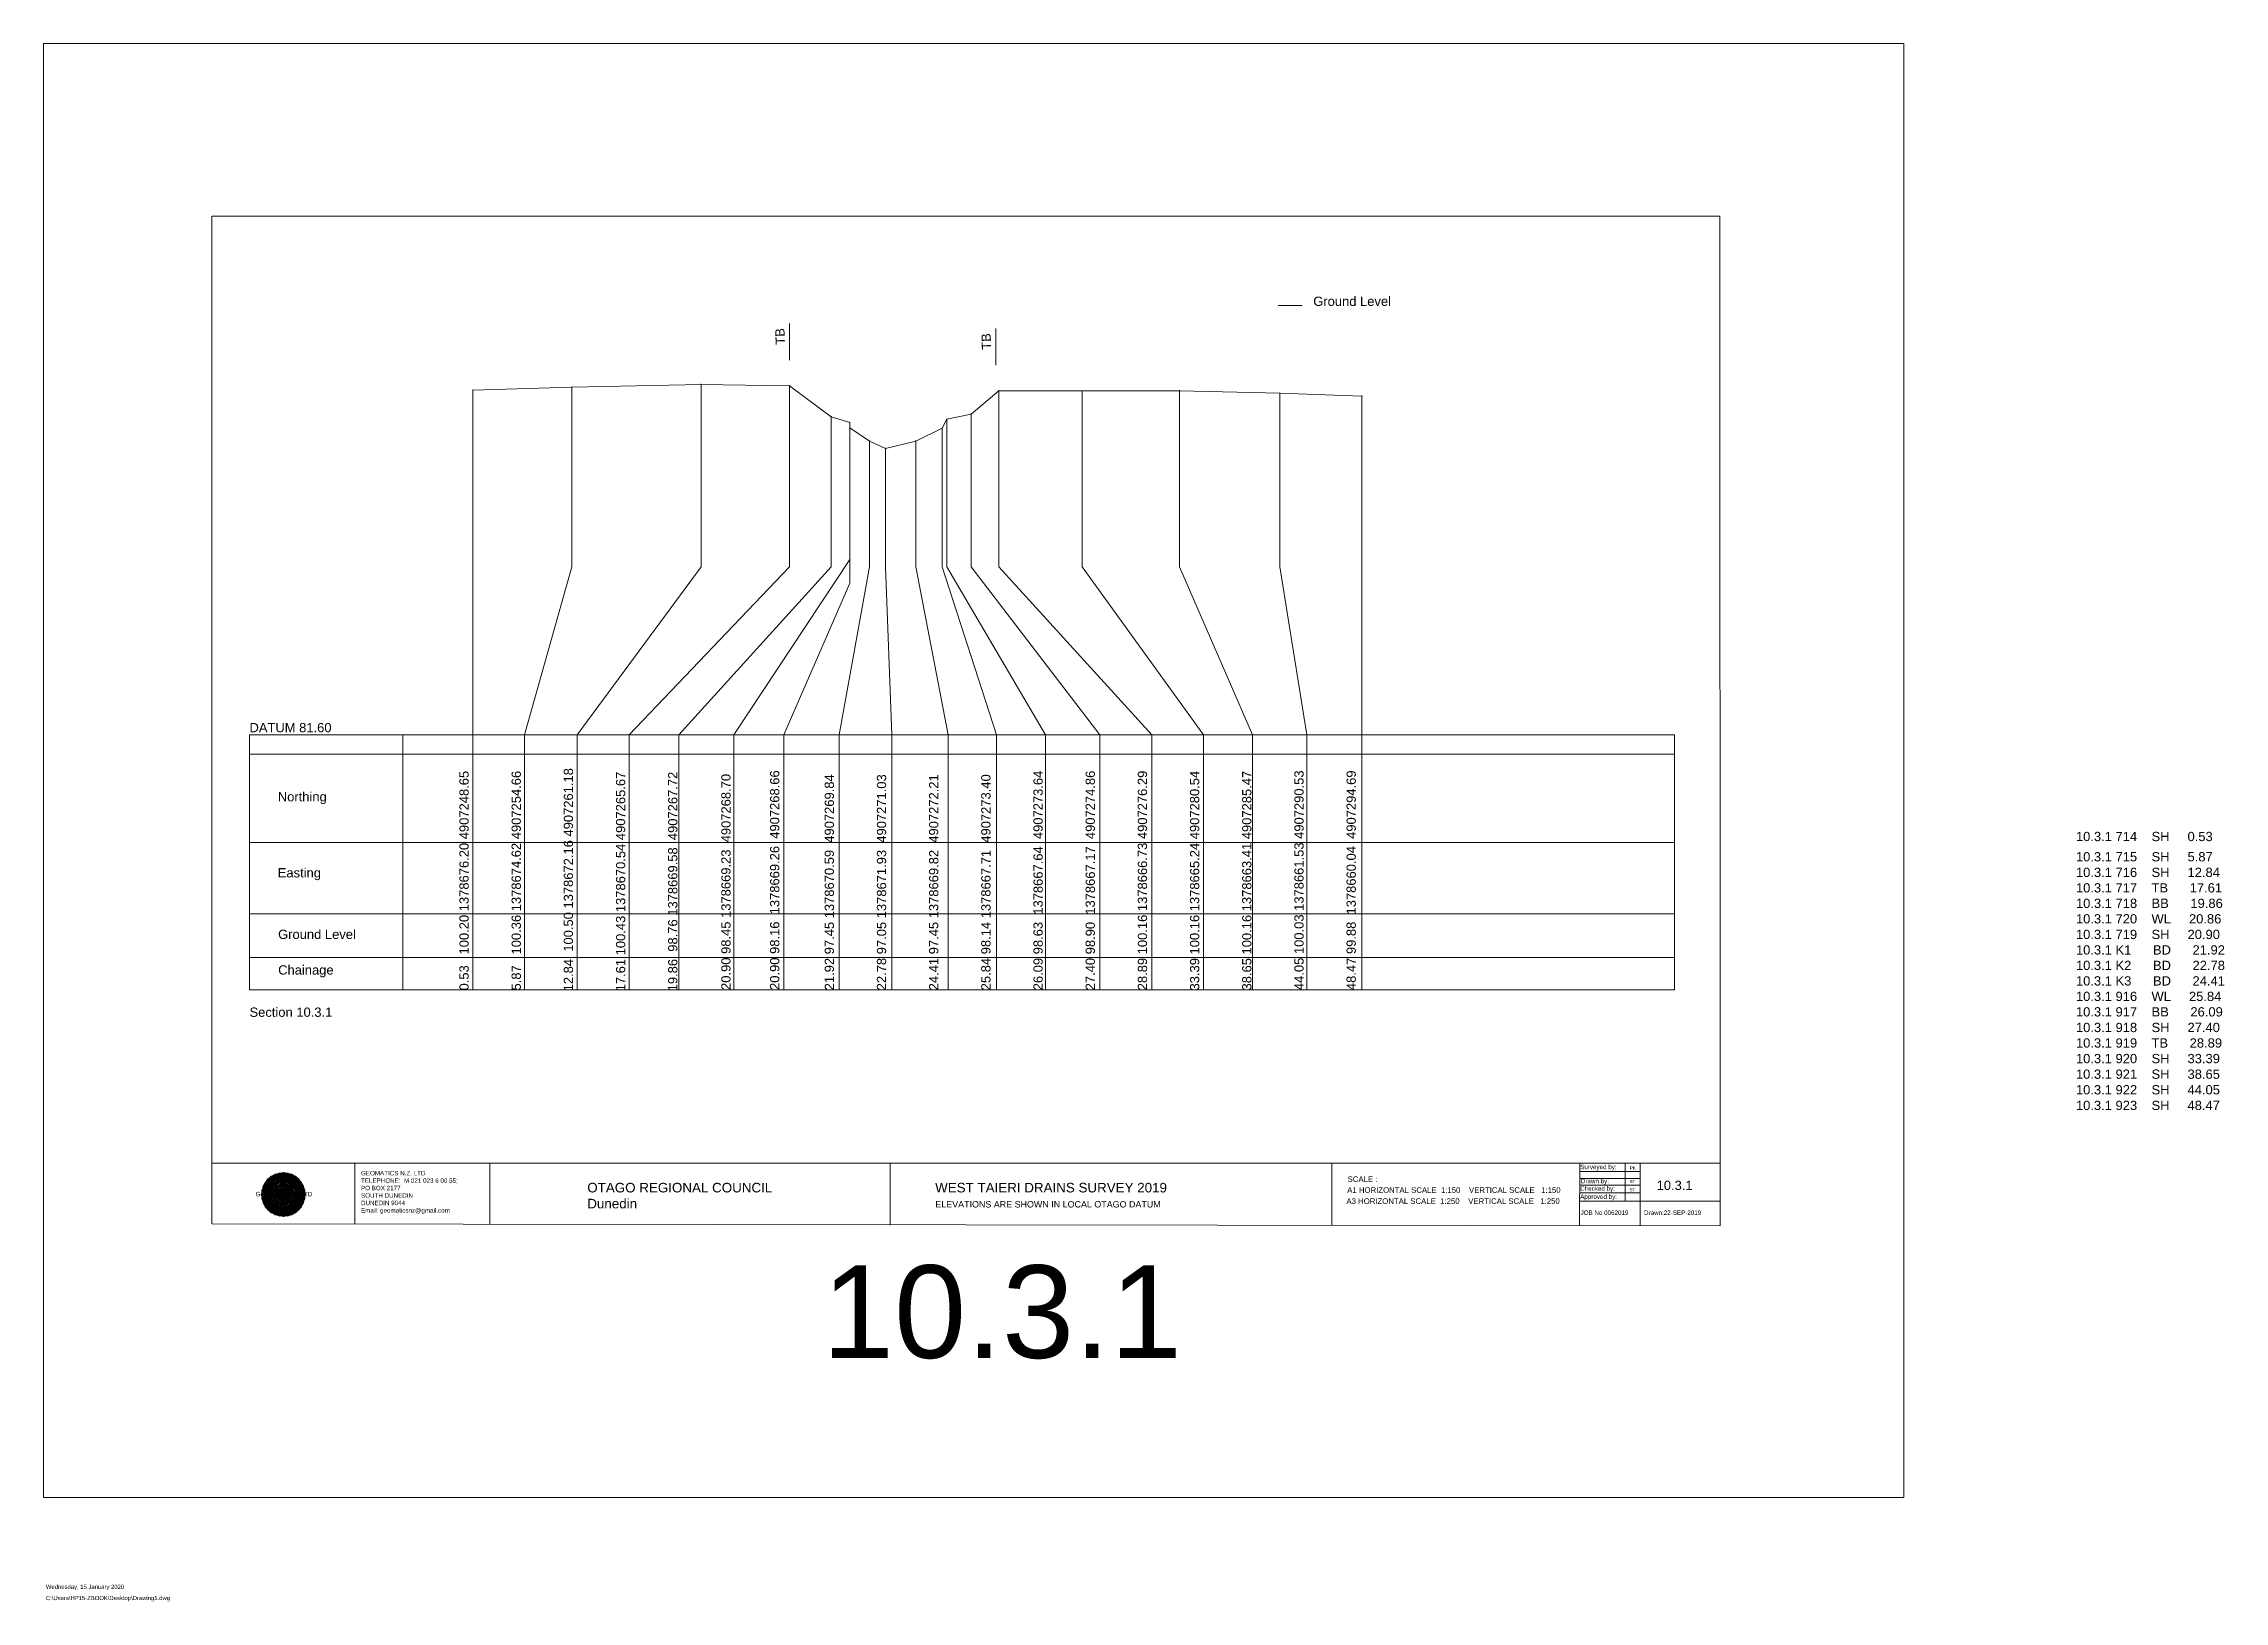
# Model space of a CAD drawing. Header units: inches. Extents: x 428316 to 4757370, y 1915572 to 4495746.
# Drawn here: x 428316 to 545927, y 1915572 to 1999594 of the extents above; entities outside this region: 2.
import ezdxf

# ---------------------------------------------------------------- set-up
doc = ezdxf.new("R2010")
doc.units = ezdxf.units.IN
doc.header["$MEASUREMENT"] = 0
doc.layers.add('geo', color=7, linetype='Continuous')
doc.layers.add('scratch', color=210, linetype='Continuous')
doc.styles.get("Standard").update_dxf_attribs({"font": 'arial.ttf'})

# ---------------------------------------------------------------- blocks, each defined once
blk = doc.blocks.new('Geomatics_Circle_SPT')
at = {"layer": 'geo', "color": 2, "linetype": 'Continuous', "lineweight": 0}
for p, q in [((0, 25.2), (-25.2, 0)), ((25.2, 0), (0, 25.2)), ((-24.7, 4.9), (-4.9, 24.7)), ((-24.7, -4.9), (4.9, 24.7)), ((4.9, -24.7), (-24.7, 4.9)), ((-24.7, 0), (0, -24.7)), ((-9.7, 23.3), (-23.3, 9.6)), ((9.7, 23.3), (-23.3, -9.7)), ((-23.3, 9.7), (9.7, -23.3)), ((-21, 14), (-14, 21)), ((-21, -14), (14, 21)), ((14, -21), (-21, 14)), ((0, 0), (-17.8, 17.8)), ((0, 0), (-17.8, -17.8)), ((-14, 21), (21, -14)), ((21, 14), (-14, -21)), ((23.3, -9.7), (-9.7, 23.3)), ((-9.7, -23.3), (23.3, 9.7)), ((-4.9, 24.7), (24.7, -4.9)), ((24.7, 4.9), (-4.9, -24.7)), ((0, 0), (17.8, 17.8)), ((0, 0), (17.8, -17.8)), ((0, -24.8), (25.2, 0)), ((4.9, 24.7), (24.7, 4.9)), ((23.3, 9.7), (9.7, 23.3)), ((14, 21), (21, 14)), ((17.8, 18.1), (17.8, 18.1)), ((-4.9, -24.7), (-24.7, -4.9)), ((-23.3, -9.7), (-9.7, -23.3)), ((-14, -21), (-21, -14)), ((-17.8, -17.8), (-17.8, -17.8)), ((24.7, -4.9), (4.9, -24.7)), ((4.9, -24.7), (4.9, -24.7)), ((9.7, -23.3), (23.3, -9.7)), ((21, -14), (14, -21)), ((18.1, -17.8), (18.1, -17.8))]:
    blk.add_line(p, q, dxfattribs=at)
at = {"layer": 'geo', "color": 1, "linetype": 'Continuous', "lineweight": 0}
for p, q in [((-23.3, 9.7), (0, 25.2)), ((-23.3, -9.6), (0, 25.2)), ((-9.7, 23.3), (0, 25.2)), ((-9.7, -23.3), (0, 25.2)), ((0, 25.2), (9.7, -23.3)), ((0, 25.2), (23.3, -9.7)), ((0, 25.2), (23.3, 9.7)), ((0, 25.2), (9.7, 23.3)), ((-25.2, 0), (9.7, 23.3)), ((-25.2, 0), (-9.6, 23.3)), ((-25.2, 0), (23.3, 9.7)), ((-25.2, 0), (-23.3, 9.7)), ((-23.3, -9.7), (-25.2, 0)), ((-9.6, -23.3), (-25.2, 0)), ((9.7, -23.3), (-25.2, 0)), ((-4.9, 24.8), (-24.7, -4.9)), ((4.9, 24.7), (-24.7, 4.9)), ((14, 21), (-24.7, -4.9)), ((-14, 21), (-24.7, 4.9)), ((21, 14), (-24.7, 4.9)), ((-21, 14), (-24.7, -4.9)), ((0, 0), (-24.7, 4.9)), ((-24.7, 4.9), (-21, -14)), ((-24.7, 4.9), (-4.9, -24.7)), ((-24.7, 4.9), (14, -21)), ((-24.7, 4.9), (-24.7, 4.9)), ((0, 0), (-24.7, -4.9)), ((-23.3, -9.6), (17.8, 17.8)), ((-23.3, 9.7), (-17.8, 17.9)), ((-23.3, -9.6), (-17.8, 17.9)), ((-23.3, 9.7), (17.8, 17.8)), ((-17.8, -17.8), (-23.3, 9.7)), ((0, -25.2), (-23.3, 9.7)), ((-23.3, 9.7), (17.8, -17.8)), ((-23.3, 9.7), (25.2, 0)), ((-23.3, 9.4), (-23.3, 9.4)), ((-23.3, -9.7), (25.2, 0)), ((4.9, 24.8), (-21, -14)), ((-4.9, 24.7), (-21, 14)), ((14, 21), (-21, 14)), ((-14, 21), (-21, -14)), ((0, 0), (-21, 14)), ((-21, 14), (-14, -21)), ((-21, 14), (4.9, -24.7)), ((-21, 14), (-21, 14)), ((24.7, 4.9), (-21, 14)), ((0, 0), (-21, -14)), ((-17.9, 17.6), (-17.9, 17.6)), ((-17.8, 17.8), (9.7, 23.3)), ((-17.8, 17.8), (-9.6, 23.3)), ((-17.8, -17.8), (9.7, 23.3)), ((-17.8, -17.8), (-9.7, 23.3)), ((-9.7, -23.3), (-17.8, 17.8)), ((-17.8, 17.8), (9.7, -23.3)), ((-17.8, 17.8), (23.3, -9.6)), ((-17.8, 17.8), (23.3, 9.7)), ((-17.8, -17.8), (23.3, 9.7)), ((4.9, 24.7), (-14, 21)), ((-4.9, 24.7), (-14, -20.9)), ((0, 0), (-14, 21)), ((-14, 21), (-4.9, -24.7)), ((-14, 21), (-14, 21)), ((24.7, -4.9), (-14, 21)), ((21, 14), (-14, 21)), ((-14, -21), (24.7, 4.9)), ((0, 0), (-14, -21)), ((-9.8, 23.1), (-9.8, 23.1)), ((-9.7, 23.3), (0, -25.2)), ((-9.6, 23.3), (17.8, -17.8)), ((-9.6, 23.3), (25.2, 0)), ((-9.6, 23.3), (17.8, 17.8)), ((-9.6, -23.3), (17.8, 17.9)), ((25.2, 0), (-9.6, -23.3)), ((0, 0), (-4.9, 24.7)), ((-4.9, 24.7), (-4.9, 24.7)), ((21, -14), (-4.9, 24.7)), ((24.8, 4.9), (-4.9, 24.7)), ((14, 21), (-4.9, 24.7)), ((-4.9, -24.7), (21, 14)), ((0, 0), (-4.9, -24.7)), ((-0.2, 25.1), (-0.2, 25.1)), ((0, 0), (4.9, 24.7)), ((0, -25.2), (9.7, 23.3)), ((0, 0), (14, 21)), ((0, 0), (21, 14)), ((23.3, 9.7), (0, -25.2)), ((0, 0), (24.8, 4.9)), ((0, 0), (4.9, -24.7)), ((0, 0), (14, -21)), ((0, 0), (21, -14)), ((0, 0), (24.8, -4.9)), ((21, 14), (4.9, 24.8)), ((14, -21), (4.9, 24.7)), ((24.7, -4.9), (4.9, 24.7)), ((4.9, 24.7), (4.9, 24.7)), ((4.9, -24.7), (14, 21)), ((4.9, -24.7), (24.7, 4.9)), ((9.4, 23.3), (9.4, 23.3)), ((9.7, 23.3), (17.8, -17.8)), ((9.7, 23.3), (25.2, 0)), ((9.7, 23.3), (17.8, 17.9)), ((17.8, 17.8), (9.7, -23.3)), ((25.2, 0), (9.7, -23.3)), ((21, -14), (14, 21)), ((24.7, 4.9), (14, 21)), ((14, 21), (14, 21)), ((14, -21), (21, 14)), ((17.6, 17.9), (17.6, 17.9)), ((17.8, 17.8), (23.3, -9.7)), ((17.8, 17.8), (23.3, 9.7)), ((23.3, 9.7), (17.8, -17.8)), ((24.7, -4.9), (21, 14)), ((21, 14), (21, 14)), ((21, -14), (24.7, 4.9)), ((23.1, 9.8), (23.1, 9.8)), ((23.3, 9.7), (25.2, 0)), ((25.2, 0), (23.3, -9.6)), ((24.7, 4.9), (24.7, 4.9)), ((25.1, 0.2), (25.1, 0.2)), ((-25.2, 0), (23.3, -9.7)), ((-25.1, -0.2), (-25.1, -0.2)), ((-24.7, -4.9), (-24.7, -4.9)), ((-24.7, -4.9), (-14, -21)), ((-24.7, -4.9), (4.9, -24.7)), ((-24.7, -4.9), (21, -14)), ((-17.8, -17.8), (-23.3, -9.7)), ((0, -25.2), (-23.3, -9.6)), ((17.8, -17.8), (-23.3, -9.6)), ((-23.1, -9.8), (-23.1, -9.8)), ((-21, -14), (24.7, -4.9)), ((-21, -14), (-21, -14)), ((-21, -14), (-4.9, -24.7)), ((-21, -14), (14, -21)), ((23.3, -9.7), (-17.8, -17.8)), ((-9.6, -23.3), (-17.8, -17.8)), ((9.7, -23.3), (-17.8, -17.8)), ((-17.6, -17.9), (-17.6, -17.9)), ((-14, -21), (21, -14)), ((-14, -21), (-14, -21)), ((-14, -21), (4.9, -24.7)), ((17.8, -17.8), (-9.7, -23.3)), ((0, -25.2), (-9.7, -23.3)), ((-9.4, -23.3), (-9.4, -23.3)), ((-4.9, -24.7), (24.7, -4.9)), ((-4.9, -24.7), (14, -21)), ((-4.9, -24.7), (-4.9, -24.7)), ((23.3, -9.6), (0, -25.2)), ((9.7, -23.3), (0, -25.2)), ((0.2, -25.1), (0.2, -25.1)), ((4.9, -24.7), (21, -14)), ((4.9, -24.7), (4.9, -24.7)), ((17.8, -17.8), (9.7, -23.3)), ((9.8, -23.1), (9.8, -23.1)), ((14, -21), (24.7, -4.9)), ((14, -21), (14, -21)), ((23.3, -9.6), (17.8, -17.8)), ((17.9, -17.6), (17.9, -17.6)), ((21, -14), (21, -14)), ((23.3, -9.4), (23.3, -9.4)), ((24.7, -4.9), (24.7, -4.9))]:
    blk.add_line(p, q, dxfattribs=at)
at = {"layer": 'geo', "color": 114, "linetype": 'Continuous', "lineweight": 0}
for p, q in [((0, 25.2), (-17.8, 17.8)), ((17.8, -17.8), (0, 25.2)), ((17.9, 17.8), (-25.2, 0)), ((-24.7, 4.9), (14, 21)), ((-24.7, -4.9), (21, 14)), ((-14, -21), (-24.7, 4.9)), ((9.7, 23.3), (-23.3, 9.7)), ((0, 0), (-23.3, 9.7)), ((-23.3, 9.7), (-9.7, -23.3)), ((0, 0), (-23.3, -9.7)), ((-4.9, -24.7), (-21, 14)), ((-20.9, 14), (4.9, 24.7)), ((24.8, 4.9), (-20.9, -14)), ((-17.8, 17.8), (0, -25.2)), ((-14, 21), (-4.9, 24.7)), ((4.9, -24.7), (-14, 21)), ((0, 0), (-9.7, 23.3)), ((0, 0), (-9.7, -23.3)), ((-4.9, 24.7), (14, -21)), ((0, 0), (9.7, 23.3)), ((0, 0), (23.3, 9.7)), ((0, 0), (9.7, -23.3)), ((0, 0), (23.3, -9.7)), ((4.9, 24.7), (21, -14)), ((23.3, -9.7), (9.7, 23.3)), ((14, 21), (24.7, -4.9)), ((25.2, 0), (17.8, 17.8)), ((21, 14), (24.7, 4.9)), ((-25.2, 0), (-17.8, -17.8)), ((-21, -14), (-24.7, -4.9)), ((-17.8, -17.8), (25.2, 0)), ((24.8, -4.9), (-14, -21)), ((-9.6, -23.3), (23.3, -9.7)), ((21, -14), (-4.9, -24.8)), ((0, -25.2), (17.9, -17.8)), ((14, -21), (4.9, -24.8))]:
    blk.add_line(p, q, dxfattribs=at)
at = {"layer": 'geo', "color": 250, "linetype": 'Continuous', "lineweight": 0}
for p, q in [((0, 0), (0, 25.2)), ((0, 0), (-25.2, 0)), ((24.7, 4.9), (-24.7, 4.9)), ((-24.7, 4.9), (-24.7, -4.9)), ((-23.3, 9.7), (23.3, 9.7)), ((-23.3, 9.7), (-23.3, 9.7)), ((-23.3, -9.7), (-23.3, 9.7)), ((21, 14), (-21, 14)), ((-21, 14), (-21, -14)), ((-17.8, 17.8), (17.8, 17.8)), ((-17.8, -17.8), (-17.8, 17.8)), ((-14, 21), (-14, 21)), ((14, 21), (-14, 21)), ((-14, 20.9), (-14, -21)), ((-9.7, 23.3), (9.7, 23.3)), ((-9.7, -23.3), (-9.7, 23.3)), ((-4.9, 24.7), (4.9, 24.7)), ((-4.9, 24.7), (-4.9, -24.7)), ((0, 0), (0, -25.2)), ((0, 0), (25.2, 0)), ((4.9, 24.7), (4.9, -24.7)), ((9.7, -23.3), (9.7, 23.3)), ((14, 21), (14, -21)), ((17.8, -17.8), (17.8, 17.8)), ((21, 14), (21, 14)), ((21, -14), (21, 14)), ((23.3, 9.7), (23.3, -9.7)), ((24.7, 4.9), (24.7, 4.9)), ((24.7, -4.9), (24.7, 4.9)), ((-24.7, -4.9), (24.7, -4.9)), ((23.3, -9.7), (-23.3, -9.7)), ((-21, -14), (21, -14)), ((17.8, -17.8), (-17.8, -17.8)), ((-14, -21), (14, -21)), ((9.7, -23.3), (-9.7, -23.3)), ((-4.9, -24.7), (4.9, -24.7))]:
    blk.add_line(p, q, dxfattribs=at)
blk = doc.blocks.new('GeomaticsNZ TITLE BLOCK')
at = {"color": 7, "linetype": 'Continuous', "lineweight": 0}
for p, q in [((0, 94.9), (0, 1579.2)), ((0, 1579.2), (2363.4, 1579.2)), ((2363.4, 1579.2), (2364, 94.9)), ((2364, 94.9), (0, 94.9)), ((0, 94.9), (0, 0)), ((15.9, 94.9), (2364, 94.9)), ((224.3, 95.2), (224.3, -0.3)), ((2364, 94.9), (382.6, 94.9)), ((435.8, 95.2), (435.8, -0.7)), ((1063.4, 94.9), (1063.4, -2.4)), ((1755.4, 94.9), (1755.4, -2.6)), ((2143.9, 94.9), (2143.7, -3)), ((2143.9, 81.9), (2238.6, 81.7)), ((2143.9, 71), (2238.6, 71)), ((2214.9, 94.9), (2214.9, 36.1)), ((2238.6, 94.8), (2238.6, -3.2)), ((2364, -3.5), (2364, 94.9)), ((2143.6, 60.4), (2238.6, 60.4)), ((2143.8, 48.6), (2238.6, 48.6)), ((2143.8, 35.4), (2364, 35.3)), ((0, 0), (2364, -3.5))]:
    blk.add_line(p, q, dxfattribs=at)
at = {"color": 7, "linetype": 'Continuous', "lineweight": 0, "xscale": 1.36, "yscale": 1.36, "zscale": 1.36}
blk.add_blockref('Geomatics_Circle_SPT', (112.4, 45.7), dxfattribs=at)
at = {"color": 7, "linetype": 'Continuous', "lineweight": 0}
for s, p in [('ST', (2222, 63.6)), ('PK', (2222.4, 84.8)), ('ST', (2222.1, 50.6))]:
    blk.add_text(s, height=5, dxfattribs=at).set_placement(p)
at = {"color": 7, "linetype": 'Continuous', "lineweight": 0, "attachment_point": 1}
for s, width, heights, insert, char_height in [('{\\C256;GEOMATICS N.Z. LTD                   \\PTELEPHONE:  M 021 023 6 00 55;\\PPO BOX 2177\\PSOUTH DUNEDIN\\PDUNEDIN 9044\\PEmail: geomaticsnz@gmail.com}', 3535.727, [94.7], (234, 82.7), 7), ('{\\C256;Surveyed by:}', 3535.727, [0], (2144.7, 92.4), 7), ('{\\C256;Drawn by:}', 3535.727, [0], (2145.8, 70.4), 7), ('{\\C256;Geomatics N.Z. LTD                   }', 125.079, [15.8], (68.8, 49.9), 7), ('{\\C256;OTAGO REGIONAL COUNCIL\\PDunedin}', 3535.727, [0], (588.6, 64), 15), ('{\\C256;WEST TAIERI DRAINS SURVEY 2019}', 3535.727, [0], (1133.8, 64), 15), ('{\\C256;ELEVATIONS ARE SHOWN IN LOCAL OTAGO DATUM}', 3535.727, [0], (1134.1, 35.4), 10), ('{\\C256;Approved by:}', 3535.727, [0], (2144.7, 45.9), 7), ('{\\C256;Checked by:}', 3535.727, [0], (2144.7, 58.6), 7), ('{\\C256;JOB No 0062019}', 3535.727, [0], (2145.3, 20.8), 7), ('{\\C256;Drawn:22-SEP-2019}', 3535.727, [0], (2244.7, 20.7), 7)]:
    blk.add_mtext_dynamic_manual_height_columns(s, width=width, gutter_width=159, heights=heights, dxfattribs=dict(at, insert=insert, char_height=char_height))
blk = doc.blocks.new('DWG-DATE')
for s, p in [('Wednesday, 15 January 2020', (455427, 1897518)), ('  C:\\Users\\HP15-ZBOOK\\Desktop\\Drawing1.dwg', (451033, 1882143))]:
    blk.add_text(s, height=5776.06).set_placement(p)
blk = doc.blocks.new('dwgname')
at = {"color": 7, "linetype": 'Continuous', "lineweight": 0}
blk.add_text('10.3.1', height=5000, dxfattribs=at).set_placement((90409.1, 60895.2))

msp = doc.modelspace()

# ---------------------------------------------------------------- linework, layer by layer
at = {"color": 1, "linetype": 'Continuous', "lineweight": 0}
msp.add_line((494894, 1985469), (496186, 1985469), dxfattribs=at)
at = {"color": 7, "linetype": 'Continuous', "lineweight": 0}
for p, q in [((468542, 1982525), (468542, 1984505)), ((479664, 1982254), (479664, 1984234)), ((439420, 1962304), (516276, 1962304)), ((439420, 1962304), (439420, 1948552)), ((447688, 1948552), (447688, 1962304)), ((516276, 1948552), (516276, 1962304)), ((439420, 1961263), (516276, 1961263)), ((439420, 1956502), (516276, 1956502)), ((439420, 1952663), (516276, 1952663)), ((439420, 1950298), (516276, 1950298)), ((439420, 1948552), (516276, 1948552))]:
    msp.add_line(p, q, dxfattribs=at)
at = {"linetype": 'Continuous', "lineweight": 0}
msp.add_line((471791, 1978869), (471791, 1979159), dxfattribs=at)
at = {"color": 4, "linetype": 'Continuous', "lineweight": 0}
msp.add_lwpolyline([(528639, 1999594), (428316, 1999594), (428316, 1921172), (528639, 1921172)], close=True, dxfattribs=at)
at = {"color": 1, "linetype": 'Continuous', "lineweight": 0}
msp.add_lwpolyline([(451467, 1980910), (456804, 1981070), (463770, 1981209), (468543, 1981139), (470798, 1979469), (471791, 1979159), (471791, 1978869), (472858, 1978159), (473718, 1977759), (475347, 1978159), (476773, 1978849), (477024, 1979334), (478331, 1979609), (479823, 1980867), (484324, 1980864), (489583, 1980869), (494987, 1980733), (499409, 1980585)], dxfattribs=at)
at = {"color": 7, "linetype": 'Continuous', "lineweight": 0}
for points in [[(451467, 1980910), (451467, 1948552)], [(456804, 1981070), (456804, 1971364)], [(463770, 1981209), (463770, 1971364)], [(468543, 1981139), (468543, 1971364)], [(479823, 1980867), (479823, 1971364)], [(484324, 1980864), (484324, 1971364)], [(489583, 1980869), (489583, 1971364)], [(494987, 1980733), (494987, 1971364)], [(499409, 1980585), (499409, 1948552)], [(470798, 1979469), (470798, 1971364)], [(478331, 1979609), (478331, 1971364)], [(471791, 1978869), (471791, 1971772), (465533, 1962304)], [(476773, 1978849), (476773, 1971364)], [(477024, 1979334), (477024, 1971364)], [(472858, 1978159), (472858, 1971364)], [(473718, 1977759), (473718, 1971364)], [(475347, 1978159), (475347, 1971364)], [(463770, 1971364), (457087, 1962304)], [(468543, 1971364), (459901, 1962304)], [(470798, 1971364), (462572, 1962304)], [(472858, 1971364), (471214, 1962304)], [(473718, 1971364), (474054, 1962304)], [(475347, 1971364), (477098, 1962304)], [(476773, 1971364), (479702, 1962304)], [(477024, 1971364), (482346, 1962304)], [(478331, 1971364), (485284, 1962304)], [(479823, 1971364), (488092, 1962304)], [(484324, 1971364), (490867, 1962304)], [(489583, 1971364), (493511, 1962304)], [(494987, 1971364), (496449, 1962304)]]:
    msp.add_lwpolyline(points, dxfattribs=at)
at = {"linetype": 'Continuous', "lineweight": 0}
for points in [[(456804, 1971364), (454259, 1962304)], [(471791, 1971772), (471791, 1970500), (468243, 1962304)], [(454259, 1948552), (454259, 1962304)], [(457087, 1948552), (457087, 1962304)], [(459901, 1948552), (459901, 1962304)], [(462572, 1948552), (462572, 1962304)], [(465533, 1948552), (465533, 1962304)], [(468243, 1948552), (468243, 1962304)], [(471214, 1948552), (471214, 1962304)], [(474054, 1948552), (474054, 1962304)], [(477098, 1948552), (477098, 1962304)], [(479702, 1948552), (479702, 1962304)], [(482346, 1948552), (482346, 1962304)], [(485284, 1948552), (485284, 1962304)], [(488092, 1948552), (488092, 1962304)], [(490867, 1948552), (490867, 1962304)], [(493511, 1948552), (493511, 1962304)], [(496449, 1948552), (496449, 1962304)]]:
    msp.add_lwpolyline(points, dxfattribs=at)
at = {"color": 7, "linetype": 'Continuous', "lineweight": 0}
for p in [(451467, 1980910), (456804, 1981070), (463770, 1981209), (468543, 1981139), (479823, 1980867), (484324, 1980864), (489583, 1980869), (439420, 1962304)]:
    msp.add_point(p, dxfattribs=at)
at = {"layer": 'scratch', "color": 7, "linetype": 'Continuous', "lineweight": 0}
for p in [(494987, 1980733), (499409, 1980585), (470798, 1979469), (478331, 1979609), (471791, 1979159), (471791, 1978869), (476773, 1978849), (477024, 1979334), (472858, 1978159), (473718, 1977759), (475347, 1978159)]:
    msp.add_point(p, dxfattribs=at)

# ---------------------------------------------------------------- block references
for name, p, xscale, yscale, zscale in [('dwgname', (446902, 1898514), 39.37007874015748, 39.37007874015748, 39.37007874015748), ('DWG-DATE', (437904, 2011181), 0.03937007874015748, 0.03937007874015748, 0.03937007874015748), ('DWG-DATE', (410508, 1841540), 0.03937007874015748, 0.03937007874015748, 0.03937007874015748)]:
    msp.add_blockref(name, p, dxfattribs=dict(xscale=xscale, yscale=yscale, zscale=zscale))
at = {"color": 7, "linetype": 'Continuous', "lineweight": 0, "xscale": 34.41290447856466, "yscale": 34.41290447856466, "zscale": 34.41290447856466}
msp.add_blockref('GeomaticsNZ TITLE BLOCK', (437381, 1935944), dxfattribs=at)

# ---------------------------------------------------------------- texts
at = {"linetype": 'Continuous', "lineweight": 0}
for s, p in [('Ground Level', (496789, 1985447)), ('10.3.1 714    SH     0.53', (537921, 1956578)), ('10.3.1 715    SH     5.87', (537921, 1955486)), ('10.3.1 716    SH     12.84', (537921, 1954644)), ('10.3.1 717    TB      17.61', (537921, 1953809)), ('10.3.1 718    BB      19.86', (537921, 1952974)), ('10.3.1 720    WL     20.86', (537921, 1952138)), ('10.3.1 719    SH     20.90', (537921, 1951296)), ('10.3.1 K1      BD      21.92', (537921, 1950461)), ('10.3.1 K2      BD      22.78', (537921, 1949626)), ('10.3.1 K3      BD      24.41', (537921, 1948790)), ('10.3.1 916    WL     25.84', (537921, 1947955)), ('10.3.1 917    BB      26.09', (537921, 1947120)), ('10.3.1 918    SH     27.40', (537921, 1946278)), ('10.3.1 919    TB      28.89', (537921, 1945442)), ('10.3.1 920    SH     33.39', (537921, 1944600)), ('10.3.1 921    SH     38.65', (537921, 1943759)), ('10.3.1 922    SH     44.05', (537921, 1942917)), ('10.3.1 923    SH     48.47', (537921, 1942075))]:
    msp.add_text(s, height=500, dxfattribs=at).set_placement(p)
at = {"color": 7, "linetype": 'Continuous', "lineweight": 0}
for p in [(468297, 1983362), (479419, 1983091)]:
    msp.add_text('TB', height=500, rotation=91.78991, dxfattribs=at).set_placement(p)
for s, height, p in [('DATUM 81.60', 500, (439420, 1962451)), ('Northing', 500, (440946, 1958723)), ('Easting', 500, (440944, 1954621)), ('Ground Level', 500, (440962, 1951302)), ('Chainage', 500, (440965, 1949381)), ('Section 10.3.1', 500, (439420, 1947102)), ('SCALE :  ', 300, (498644, 1938195)), ('10.3.1', 500, (515306, 1937763)), ('A3 HORIZONTAL SCALE  1:250    VERTICAL SCALE   1:250 ', 300, (498578, 1937012)), ('A1 HORIZONTAL SCALE  1:150    VERTICAL SCALE   1:150 ', 300, (498622, 1937608)), ('10.3.1', 5000, (470300, 1928700))]:
    msp.add_text(s, height=height, dxfattribs=at).set_placement(p)
at = {"linetype": 'Continuous', "lineweight": 0}
for s, p in [('0.53   100.20 1378676.20 4907248.65', (451240, 1948523)), ('5.87   100.36 1378674.62 4907254.66', (454054, 1948523)), ('12.84  100.50 1378672.16 4907261.18', (456868, 1948476)), ('17.61 100.43 1378670.54 4907265.67', (459683, 1948476)), ('19.86  98.76 1378669.58  4907267.72', (462497, 1948476)), ('20.90 98.45 1378669.23  4907268.70', (465364, 1948552)), ('20.90 98.16  1378669.26  4907268.66', (467993, 1948552)), ('21.92 97.45 1378670.59  4907269.84', (470940, 1948532)), ('22.78 97.05 1378671.93  4907271.03', (473755, 1948532)), ('24.41 97.45 1378669.82  4907272.21', (476569, 1948532)), ('25.84 98.14 1378667.71  4907273.40', (479383, 1948532)), ('26.09 98.63  1378667.64  4907273.64', (482198, 1948532)), ('27.40 98.90  1378667.17  4907274.86', (485012, 1948532)), ('28.89 100.16 1378666.73 4907276.29', (487826, 1948532)), ('33.39 100.16 1378665.24 4907280.54', (490641, 1948523)), ('38.65 100.16 1378663.41 4907285.47', (493455, 1948523)), ('44.05 100.03 1378661.53 4907290.53', (496269, 1948544)), ('48.47 99.88  1378660.04  4907294.69', (499084, 1948544))]:
    msp.add_text(s, height=500, rotation=90, dxfattribs=at).set_placement(p)

doc.saveas('drawing.dxf')
